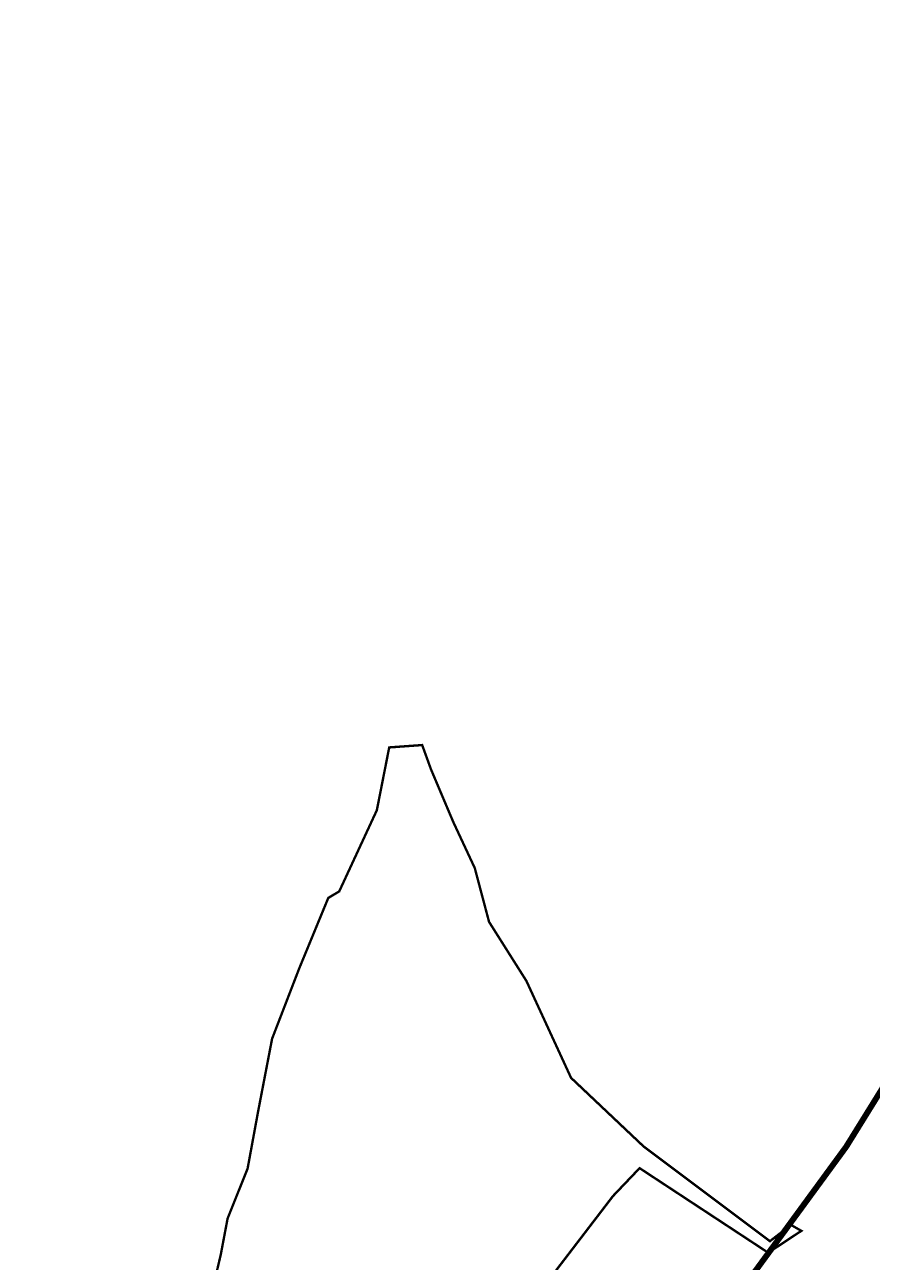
# Model space of a CAD drawing. Header units: metres. Extents: x 561401 to 594056, y 8460144 to 8508504.
# Drawn here: x 569071.7 to 569142.9, y 8473968.8 to 8474072.8 of the extents above; entities that cross this region are included whole.
import ezdxf

# ---------------------------------------------------------------- set-up
doc = ezdxf.new("R2010")
doc.units = ezdxf.units.M
doc.layers.add('1.1. DERECHO DE VIA', color=230, linetype='Continuous')
doc.layers.add('1.7 PIRCA DE PIEDRA', color=8, linetype='Continuous')

msp = doc.modelspace()

# ---------------------------------------------------------------- linework, layer by layer
at = {"layer": '1.1. DERECHO DE VIA', "color": 230, "linetype": 'Continuous', "lineweight": 40, "ltscale": 0.2, "const_width": 0.5}
msp.add_lwpolyline([(569087.57, 8473843.74), (569074.98, 8473859.6), (569071.96, 8473880.75), (569080.57, 8473898.79), (569092.89, 8473914.43), (569104.9, 8473930.42), (569116.92, 8473946.41), (569128.93, 8473962.4), (569140.73, 8473978.54), (569151.26, 8473995.53), (569160.86, 8474013.07), (569170.29, 8474030.71), (569179.73, 8474048.34), (569188.36, 8474066.38), (569195.18, 8474085.16), (569199.02, 8474104.74), (569201.65, 8474124.56), (569203.95, 8474144.73), (569212.6, 8474162.48), (569228.54, 8474175.66), (569247.44, 8474181.27), (569267.27, 8474179.31)], dxfattribs=at)
at = {"layer": '1.7 PIRCA DE PIEDRA', "color": 64, "linetype": 'Continuous', "lineweight": -3, "const_width": 0.2}
msp.add_lwpolyline([(569111.96, 8473962.41), (569121.13, 8473974.39), (569123.37, 8473976.74), (569134.18, 8473969.63), (569136.96, 8473971.47), (569136.09, 8473971.97), (569134.32, 8473970.6), (569123.71, 8473978.56), (569117.61, 8473984.33), (569113.86, 8473992.47), (569110.72, 8473997.44), (569109.52, 8474001.96), (569107.71, 8474005.84), (569105.84, 8474010.26), (569105.1, 8474012.3), (569102.33, 8474012.1), (569101.29, 8474006.82), (569098.13, 8474000), (569097.21, 8473999.45), (569094.77, 8473993.53), (569092.49, 8473987.62), (569091.3, 8473981.43), (569090.43, 8473976.7), (569088.75, 8473972.51), (569088.18, 8473969.49), (569087.69, 8473967.41)], dxfattribs=at)

doc.saveas('drawing.dxf')
